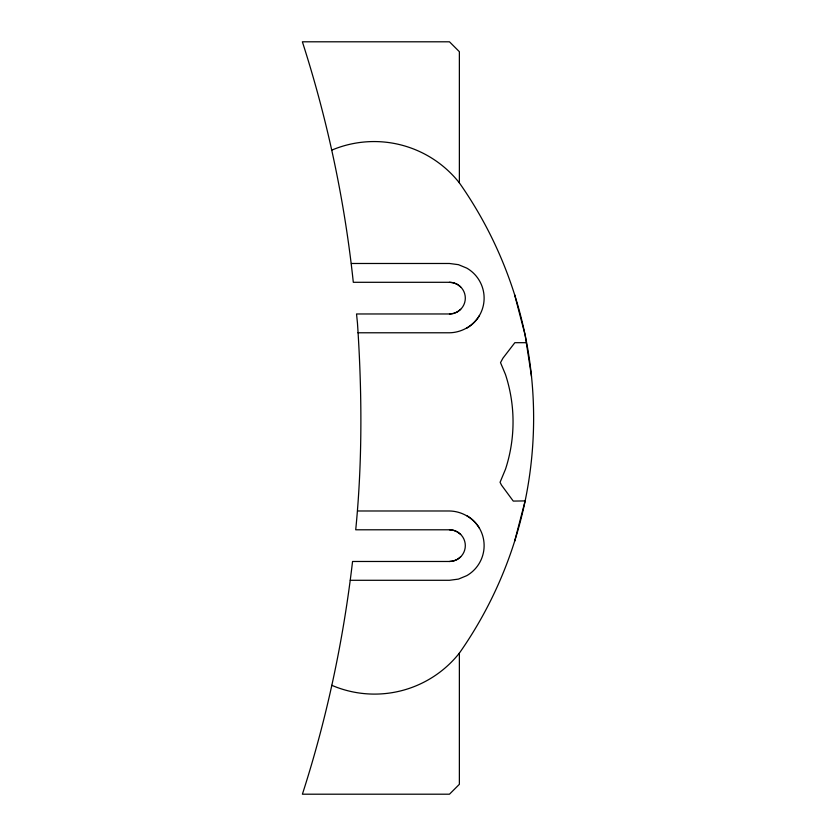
<?xml version="1.0" encoding="UTF-8"?>
<svg xmlns="http://www.w3.org/2000/svg" width="836" height="836" viewBox="0 0 836 836"><rect width="100%" height="100%" fill="white"/><g stroke="black" fill="none" stroke-linecap="round" stroke-linejoin="round"><path stroke-width="1.25" d="M514.621 541.289L525.144 500.91L513.262 501.088L501.495 485.12L500.043 482.288L505.487 469.247A152.246 152.246 0 0 0 505.487 374.528L500.513 362.625L502.938 358.163L514.851 342.687L526.314 342.687M479.488 315.454C473.207 325.925 461.671 332.582 449.475 332.78L357.965 332.78M460.678 309.33L457.396 311.849L453.572 313.437L449.475 313.97L356.533 313.97L357.453 322.989C362.072 391.823 362.51 461.085 355.718 529.794L449.475 529.794L453.572 530.337L457.396 531.915L460.678 534.434M460.678 556.839L457.396 559.357L453.572 560.935L449.475 561.478L352.552 561.478C343.356 640.397 326.813 718.563 302.392 794.2L449.475 794.2L459.372 784.304L459.372 653.125A409.41 409.41 0 0 0 459.372 182.875L459.372 51.696L449.475 41.8L302.371 41.8C327.524 119.914 344.641 200.692 353.304 282.296L449.475 282.296L453.572 282.829L457.396 284.418L460.678 286.936M351.381 263.486L449.475 263.486L458.441 264.667L466.801 268.126A34.652 34.652 0 0 1 466.801 328.14M357.589 510.984L449.475 510.984C461.671 511.193 473.207 517.85 479.488 528.31M350.274 580.288L449.475 580.288L458.441 579.108L466.801 575.638A34.652 34.652 0 0 0 466.801 515.624M514.621 294.711L525.144 335.09L531.497 376.325M459.372 653.125A108.304 108.304 0 0 1 331.777 685.301M331.631 150.187A108.711 108.711 0 0 1 459.372 182.875M449.475 282.296A15.842 15.842 0 0 1 465.318 298.138A15.842 15.842 0 0 1 449.475 313.97M449.475 529.794A15.842 15.842 0 0 1 465.318 545.636A15.842 15.842 0 0 1 449.475 561.478"/></g></svg>
